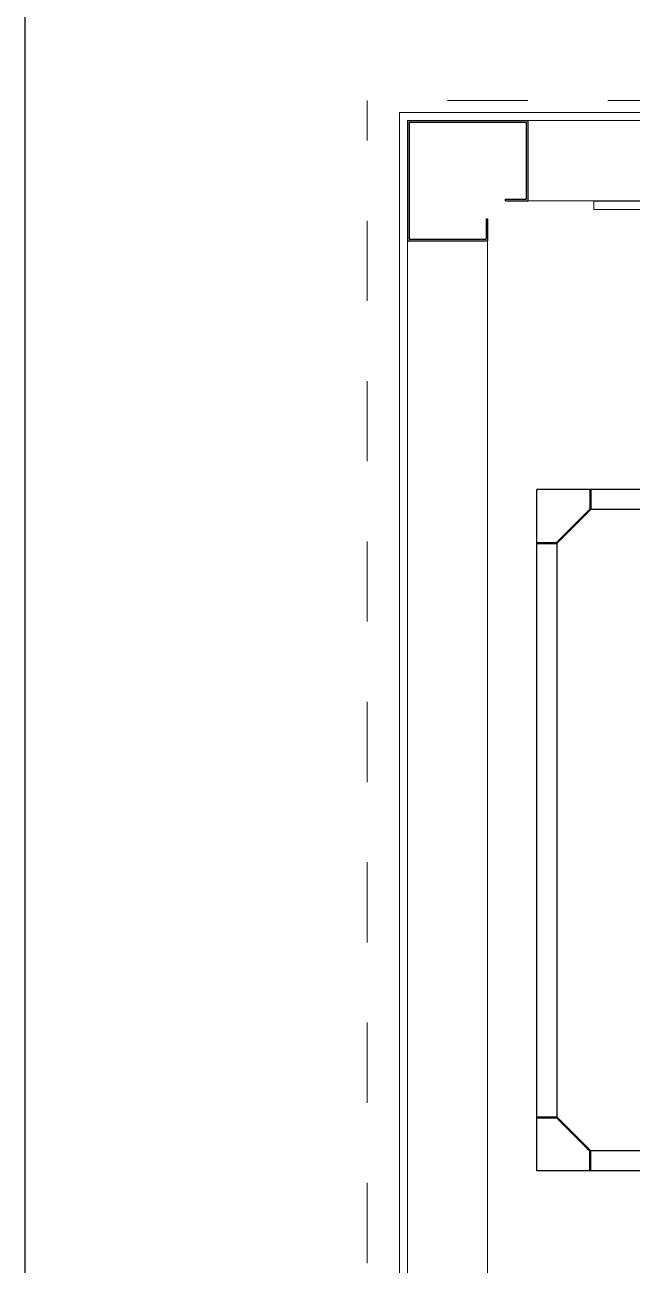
# Model space of a CAD drawing. Extents: x -250 to -5, y 354 to 449.
# Drawn here: x -119.484 to -118.727, y 423.52 to 425.068 of the extents above; entities that cross this region are included whole.
import ezdxf

# ---------------------------------------------------------------- set-up
doc = ezdxf.new("R2010")
doc.units = 0
doc.header["$LTSCALE"] = 0.02
doc.header["$MEASUREMENT"] = 0
doc.linetypes.add('HIDDEN', pattern=[0.375, 0.25, -0.125])
for name, color, linetype, lineweight in [('2H', 1, 'HIDDEN', 15), ('3', 1, 'CONTINUOUS', 25), ('AR-ESQ-VT1', 1, 'CONTINUOUS', 9), ('P', 1, 'CONTINUOUS', 18)]:
    doc.layers.add(name, color=color, linetype=linetype, lineweight=lineweight)
for name, color, linetype in [('47', 1, 'CONTINUOUS'), ('ALV', 2, 'CONTINUOUS'), ('AR-ELV', 2, 'CONTINUOUS'), ('PAREDE', 1, 'CONTINUOUS')]:
    doc.layers.add(name, color=color, linetype=linetype)

msp = doc.modelspace()

# ---------------------------------------------------------------- linework, layer by layer
at = {"layer": '2H', "lineweight": 9, "ltscale": 20}
for p in [(-119.0574, 423.3231), (-117.2574, 424.9731)]:
    msp.add_line(p, (-119.0574, 424.9731), dxfattribs=at)
at = {"layer": '3'}
for p, q in [((-118.78, 424.4881), (-118.78, 424.4636)), ((-118.7787, 424.4881), (-118.7787, 424.4631)), ((-118.8461, 424.4206), (-118.8461, 424.4219)), ((-118.8461, 424.4206), (-118.8461, 424.4219)), ((-118.8461, 424.4219), (-118.8217, 424.4219)), ((-118.8461, 424.4219), (-118.8217, 424.4219)), ((-118.8461, 424.4206), (-118.8211, 424.4206)), ((-118.8461, 424.4206), (-118.8211, 424.4206)), ((-118.8461, 423.7055), (-118.8211, 423.7055)), ((-118.8461, 423.7055), (-118.8211, 423.7055)), ((-118.8461, 423.7042), (-118.8217, 423.7042)), ((-118.8461, 423.7042), (-118.8217, 423.7042)), ((-118.78, 423.6381), (-118.78, 423.6625)), ((-118.7787, 423.6381), (-118.7787, 423.6631)), ((-118.7787, 423.6381), (-118.78, 423.6381))]:
    msp.add_line(p, q, dxfattribs=at)
at = {"layer": '3', "ltscale": 35}
for p, q in [((-118.8217, 424.4219), (-118.78, 424.4636)), ((-118.8211, 424.4206), (-118.7787, 424.4631)), ((-118.8217, 423.7042), (-118.78, 423.6625)), ((-118.8211, 423.7055), (-118.7787, 423.6631))]:
    msp.add_line(p, q, dxfattribs=at)
at = {"layer": '47', "lineweight": 25, "ltscale": 35}
for p, q in [((-119.0074, 424.9481), (-119.0074, 424.7981)), ((-119.0074, 424.9481), (-118.8574, 424.9481)), ((-119.0054, 424.9461), (-119.0054, 424.8001)), ((-119.0054, 424.9461), (-118.8594, 424.9461)), ((-118.8594, 424.9461), (-118.8594, 424.8501)), ((-118.8574, 424.9481), (-118.8574, 424.8481)), ((-118.885, 424.8501), (-118.8594, 424.8501)), ((-118.885, 424.8481), (-118.885, 424.8501)), ((-118.885, 424.8481), (-118.8574, 424.8481)), ((-118.9094, 424.8256), (-118.9094, 424.8001)), ((-118.9094, 424.8256), (-118.9074, 424.8256)), ((-118.9074, 424.8256), (-118.9074, 424.7981)), ((-119.0054, 424.8001), (-118.9094, 424.8001))]:
    msp.add_line(p, q, dxfattribs=at)
at = {"layer": '47', "ltscale": 0.5}
for p, q in [((-118.8461, 424.4881), (-118.8461, 424.4881)), ((-118.8461, 423.6381), (-118.8461, 423.7055))]:
    msp.add_line(p, q, dxfattribs=at)
at = {"layer": '47'}
for p, q in [((-117.5674, 424.4881), (-118.8461, 424.4881)), ((-117.6211, 424.4631), (-118.7787, 424.4631)), ((-117.6211, 423.6631), (-118.7787, 423.6631)), ((-117.6211, 423.6381), (-118.8461, 423.6381))]:
    msp.add_line(p, q, dxfattribs=at)
at = {"layer": 'ALV'}
msp.add_line((-119.4844, 425.6438), (-119.4844, 422.7631), dxfattribs=at)
at = {"layer": 'AR-ELV', "lineweight": 13}
for p, q in [((-117.2574, 424.9481), (-118.8574, 424.9481)), ((-117.2574, 424.9481), (-118.8574, 424.9481)), ((-117.4074, 424.8481), (-118.8574, 424.8481)), ((-119.0074, 424.7981), (-119.0074, 423.4981)), ((-119.0074, 424.7981), (-119.0074, 423.3481)), ((-119.0074, 424.7981), (-119.0074, 423.5481)), ((-118.9074, 424.7981), (-118.9074, 423.4981))]:
    msp.add_line(p, q, dxfattribs=at)
at = {"layer": 'AR-ESQ-VT1'}
for p, q in [((-119.0174, 423.3381), (-119.0174, 424.9581)), ((-119.0174, 424.9581), (-117.2474, 424.9581))]:
    msp.add_line(p, q, dxfattribs=at)
at = {"layer": 'P', "linetype": 'Continuous'}
for points in [[(-118.7751, 424.8476), (-118.5755, 424.8476)], [(-118.7751, 424.8372), (-118.5755, 424.8372), (-118.5755, 424.8476)], [(-118.7751, 424.8372), (-118.7751, 424.8476)]]:
    msp.add_lwpolyline(points, dxfattribs=at)
at = {"layer": 'PAREDE', "lineweight": 25, "ltscale": 35}
for p, q in [((-119.0074, 424.7981), (-118.9074, 424.7981)), ((-118.8461, 424.407), (-118.8461, 424.4881)), ((-118.8461, 424.3956), (-118.8461, 424.4206)), ((-118.8461, 424.4206), (-118.8211, 424.4206)), ((-118.8211, 424.4206), (-118.8211, 423.7055)), ((-118.8461, 423.6381), (-118.8461, 424.3969)), ((-118.8461, 423.7055), (-118.8211, 423.7055))]:
    msp.add_line(p, q, dxfattribs=at)

doc.saveas('drawing.dxf')
